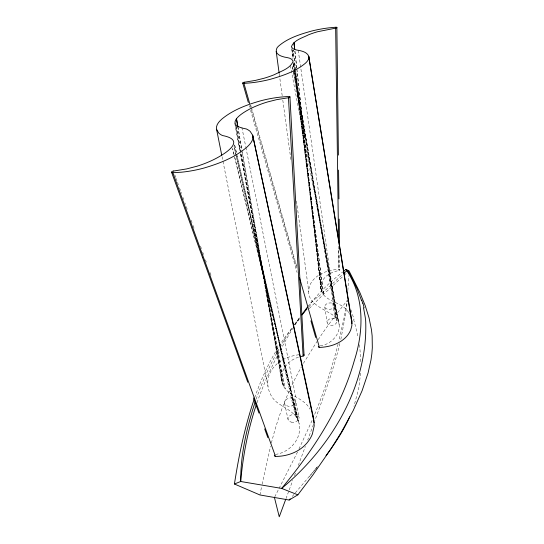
<?xml version="1.0" encoding="UTF-8"?>
<svg xmlns="http://www.w3.org/2000/svg" width="544" height="544" viewBox="0 0 544 544"><rect width="100%" height="100%" fill="white"/><g stroke="black" fill="none" stroke-linecap="round" stroke-linejoin="round"><path stroke-width="0.41" stroke-dasharray="2.72 2.04" d="M348.69 312.691C342.353 300.635 320.838 302.457 320.77 286.416C321.558 277.154 330.854 271.83 339.184 270.524A0.979 0.585 -7.7 0 0 339.64 269.579A1.129 0.673 -7.7 0 0 339.041 269.375C330.249 269.763 321.014 272.272 314.541 278.528A32.762 20.189 -7.5 0 0 310.325 284.281C302.464 302.906 323.864 308.292 334.9 316.465C346.406 328.066 332.948 345.188 319.294 345.902M347.861 290.564L348.731 275.822M360.638 373.089L358.673 388.722L353.92 406.348M318.124 339.714A197.003 67.612 -48 0 1 333.907 317.499L347.283 300.37L343.958 318.437L338.851 341.013M259.93 494.965L261.766 485.806M262.092 484.248L270.586 446.23M340.83 339.408L345.542 314.568A88.597 24.949 -85.2 0 0 347.283 300.37M339.871 343.434C333.588 369.764 324.081 395.168 314.86 420.573M271.402 443.02C278.011 416.507 287.844 390.755 301.383 366.989M338.096 344.026C331.765 368.805 323.632 393.135 313.677 416.697M256.156 399.099C265.037 373.735 277.318 349.554 292.563 327.427M257.06 402.642C266.098 376.577 278.65 351.839 292.822 328.216M254.728 397.582C263.378 372.572 275.393 348.52 292.108 327.889M313.432 424.47L307.7 440.082M286.001 498.61L288.932 490.702M289.224 489.906L292.747 480.42M294.501 475.674L295.97 471.716M298.316 465.392L305.354 446.406M312.052 420.498L298.921 449.106M297.534 452.003L274.815 496.747M303.416 363.365L316.866 341.625M295.004 324.775L299.894 317.363L294.542 324.598M294.467 324.734L299.445 318.077M315.812 468.724L317.798 466.14M307.924 306.483C318.029 293.617 329.807 282.084 342.693 272.007M292.271 496.454L316.302 468.173M294.515 324.965L300.009 318.539M309.529 476.401L317.043 467.31M308.931 306.687L312.032 303.273M309.298 308.475L322.238 295.562L343.556 275.815M318.498 296.562L342.727 274.305M344.168 275.264L346.596 273.081M298.5 357.218C288.266 360.135 279.718 370.389 281.724 381.392C284.736 396.229 303.722 396.685 310.053 409.217M275.502 454.41C289.673 452.499 302.124 438.818 299.2 424.109L234.172 155.142M299.003 354.708C290.231 355.898 281.323 359.054 275.142 365.663A37.169 26.085 -10.8 0 0 270.001 373C265.465 382.262 268.07 394.135 275.482 401.146C283.764 408.286 296.97 411.74 299.2 424.109M349.058 313.256L349.656 314.384M174.794 174.828L175.882 177.84M176.154 178.595L176.97 180.853M177.514 182.356L178.371 184.729M179.513 187.898L181.512 193.44M182.913 197.336L183.756 199.668M184.878 202.783L185.443 204.34M186.272 206.632L187.374 209.692M191.202 220.306L192.018 222.564M193.1 225.57L194.249 228.752M200.505 246.085L201.613 249.166M202.722 252.239L203.551 254.551M205.476 259.869L206.292 262.14M210.072 272.619L211.14 275.597M350.934 309.883L354.09 319.396M250.138 105.108L251.226 108.902M251.444 109.664L297.044 269.049M249.24 105.658L249.689 107.236M250.6 110.391L297.085 272.503M250.825 105.414L251.253 106.93M251.471 107.685L297.038 267.6M233.974 154.319L232.58 148.539L234.369 155.972M234.566 156.794L298.2 420.927L235.885 154.68M235.695 153.85L233.954 146.411L236.042 155.502M236.232 156.332L296.507 417.568L236.728 154.224M234.661 145.112L236.538 153.394M234.668 144.901L295.324 415.854M284.607 403.383L288.041 419.478M293.855 398.534L297.187 415.018M241.89 127.446L245.698 146.513M245.861 147.342L295.684 396.766M295.807 400.969A5.726 4.134 -12.4 0 1 288.028 406.191A5.726 4.134 -12.4 0 1 286.729 399.14A5.726 4.134 -12.4 0 1 295.807 400.969L299.044 417.153M222.047 156.726L267.968 386.362M234.784 123.209L239.999 150.688M240.632 153.911L285.246 388.838M290.38 65.627L339.211 324.938M235.09 124.76L239.918 150.593M240.536 153.925L284.145 387.26L236.191 126.167M293.019 69.911L292.264 65.742L293.304 71.584M293.168 70.747L338.701 322.633M236.171 126.174L282.594 384.227L242.372 152.687M293.454 72.42L337.674 320.246L294.229 70.088M293.216 64.233L294.086 69.251M237.871 126.772L241.788 149.342M237.857 126.793L241.754 149.403M241.896 150.239L281.724 381.392M293.209 64.233L294.338 70.924M294.481 71.76L336.022 317.744L294.549 69.435M293.706 64.416L294.406 68.598M324.748 306.918L327.168 322.708M332.785 303.341L335.009 318.702M298.234 50.3L334.322 301.954M334.689 305.463A5.025 3.182 -8.3 0 1 327.536 309.203A5.025 3.182 -8.3 0 1 326.896 303.722A5.025 3.182 -8.3 0 1 334.689 305.463L336.899 320.885A4.957 3.543 -10.9 0 1 330.167 325.285A4.957 3.543 -10.9 0 1 329.038 319.253A4.957 3.543 -10.9 0 1 336.906 320.885M279.269 74.113L282.234 95.962M282.805 100.164L291.013 160.657M296.48 200.981L308.795 291.72M291.577 48.538L292.89 58.63M293.658 64.518L323.626 294.93L294.936 71.611M292.121 49.701L293.311 58.97M293.746 62.342L294.828 70.768M292.101 49.708L293.25 58.983M293.767 63.199L294.392 68.265M294.814 71.638L322.102 292.638L295.705 71.067M295.61 70.224L293.196 50.007L295.344 68.578M295.446 69.421L321.191 290.482L297.038 70.523M359.632 344.726L360.971 363.657M294.909 51.136L296.949 69.68M294.902 51.15L296.745 68.041M296.84 68.884L320.77 288.429M338.701 250.05L339.007 270.572M338.538 246.282L338.851 269.368M339.646 255.32L339.837 269.933M353.552 319.376A179.928 128.2 42.8 0 1 357.836 336.743M310.842 303.008A199.199 111.744 -25 0 1 314.697 298.928M315.296 299.098A200.144 107.386 -26.4 0 1 317.927 296.419M291.128 422.11A5.637 3.917 -10 0 0 299.118 417.534A5.637 3.917 -10 0 0 290.394 415.358A5.637 3.917 -10 0 0 291.128 422.11"/><path stroke-width="0.82" d="M221.714 155.06L216.56 129.268C215.689 125.004 219.116 121.482 222.04 118.912C233.254 109.732 247.139 104.638 260.916 100.742A60.833 26.969 -9.8 0 1 280.888 97.063L288.898 96.438A1.496 0.626 -9.3 0 1 289.945 97.009A1.496 0.626 -9.3 0 1 288.449 97.743L276.604 99.661L267.396 101.993A59.255 26.336 -9.4 0 0 256.455 105.93C245.63 110.289 220.524 124.467 246.235 128.928A32.885 14.797 -11.7 0 1 250.22 131.451L252.668 135.232L313.677 418.69L314.194 425.85L312.372 434.03A39.664 29.492 -14.6 0 1 307.047 442.898C299.37 452.091 287.048 456.498 275.298 456.423A1.455 1.122 -15.6 0 1 274.557 456.028A1.265 0.972 -15.6 0 1 274.434 455.151M338.402 155.115L336.879 27.54A1.285 0.456 -8.1 0 1 335.655 28.145L317.737 31.695A50.334 18.795 -8 0 0 308.604 34.768C302.614 37.896 293.835 40.004 291.36 46.852C293.325 50.646 298.663 49.796 302.158 51.224A27.737 10.567 -9.4 0 1 305.878 52.884L307.646 54.373L308.74 56.29L351.873 321.375L351.832 325.795L350.751 329.827A34.564 22.556 -9.2 0 1 346.467 336.6C339.599 344.087 329.106 347.167 319.212 347.412A1.265 0.85 -9.2 0 1 318.546 347.133A1.102 0.741 -9.2 0 1 318.526 346.283M343.332 271.504L345.909 269.477L349.024 270.905L359.774 292.339L365.146 305.47L369.056 317.927L371.491 329.956L372.144 335.9L372.32 347.813L371.844 353.872L370.974 360.046L368.077 372.946L362.073 390.782L353.212 410.557L341.149 432.575L331.112 448.671L312.678 475.252L297.874 494.829L289.122 500.031L259.93 494.965L234.43 484.004C238.898 455.28 244.8 426.673 254.211 399.126M256.53 404.144C248.037 429.141 243.025 455.226 240.679 481.494L234.43 484.004M255.156 402.009C246.792 427.638 240.53 454.396 240.679 481.494L281.656 488.417L297.874 494.829M285.709 499.399L279.256 516.8L274.434 497.481M349.744 416.799C343.488 430.651 335.104 443.428 326.04 455.586M301.743 314.765L307.421 307.102M304.531 311.773L307.115 308.747M289.122 500.031L290.17 498.841M343.543 273.598L347.48 270.198L349.092 272.938M300.703 356.585L303.3 356.007A1.108 0.755 -10.5 0 0 303.878 354.804M244.215 82.26L255.394 80.41L264.105 78.241A50.17 18.89 -10.3 0 0 274.332 74.678C280.894 71.148 290.51 68.66 293.148 61.071C291.258 57.127 285.811 57.916 282.268 56.447A27.037 10.01 -8.8 0 1 278.705 54.767C275.04 52.85 275.747 48.001 278.807 45.907C288.198 37.944 300.302 34.218 311.95 30.967A51.666 19.278 -8.2 0 1 329.004 27.853L335.927 27.2A1.285 0.456 -8.1 0 1 336.892 27.581M173.441 171.068L186.742 168.898L197.261 166.151A59.595 26.248 -12.9 0 0 209.8 161.432C220.402 156.822 249.682 140.665 222.428 135.517A31.824 13.913 -10.7 0 1 218.654 132.96L216.56 129.268M243.671 83.429L251.226 82.804A51.816 19.564 -10 0 0 270.266 79.308C282.56 75.806 295.195 71.658 305.204 63.396C307.142 61.615 309.516 59.167 308.74 56.29L351.995 323.626M173.448 171.027A1.707 0.796 -13.6 0 0 171.612 171.958A1.707 0.796 -13.6 0 0 172.564 172.747L181.424 172.203A61.513 27.241 -12.5 0 0 204.177 167.987C219.674 163.39 235.362 157.4 247.602 146.506C250.594 143.664 253.973 139.672 252.668 135.232L314.208 422.865M345.909 269.477C364.745 296.004 363.943 330.813 354.307 360.624C340.85 408.36 312.956 450.541 281.656 488.417C330.636 447.828 368.234 386.016 365.684 320.912A191.787 135.932 5.2 0 0 365.262 317.41L363.548 307.85M349.275 273.258L349.914 274.387M350.091 274.706L350.628 275.665M350.805 275.985L357.054 288.653L361.447 300.247M172.856 172.761L275.529 456.443M253.456 397.902L258.958 413.08M264.676 428.869L267.825 437.573M171.584 172.264L202.558 257.564M202.599 257.679L247.792 382.269M243.93 83.422L249.703 103.591M242.753 83.076L248.329 102.496M319.416 347.419L299.424 277.386M310.944 320.851L315.683 337.443M312.453 414.317L313.677 418.69M351.227 318.233L351.873 321.375M237.871 126.772L236.416 118.415L237.857 126.793M276.189 51.428L279.154 73.277M303.096 356.062L288.449 97.716M304.069 355.184L289.938 96.886M338.552 239.666L335.655 28.125M339.538 246.888L339.191 219.116M338.579 170.061L338.939 198.907M243.678 83.422A1.421 0.564 -10.5 0 1 242.753 82.912A1.421 0.564 -10.5 0 1 244.222 82.226M302.029 314.928A218.368 130.254 -22.3 0 1 304.606 311.794M362.93 303.239A177.582 124.685 9.2 0 1 364.086 307.829M361.74 300.227A178.548 124.188 11.6 0 1 362.644 303.26M294.726 49.45L293.984 42.711L294.719 49.463"/></g></svg>
